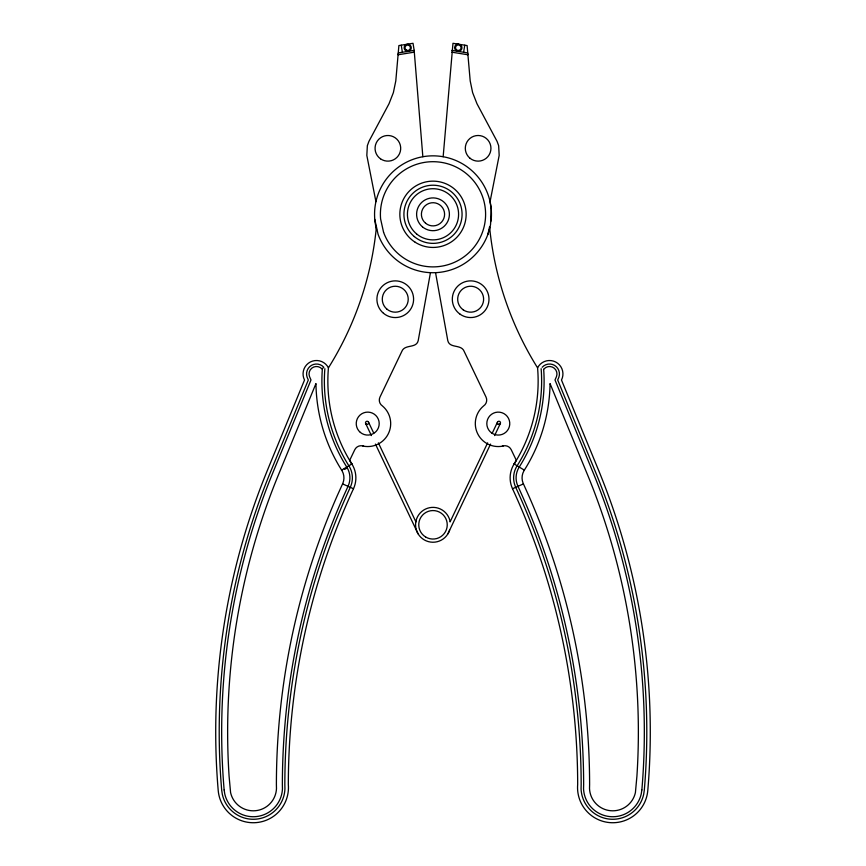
<?xml version="1.0" encoding="UTF-8"?>
<svg xmlns="http://www.w3.org/2000/svg" width="866" height="866" viewBox="0 0 866 866"><rect width="100%" height="100%" fill="white"/><g stroke="black" fill="none" stroke-linecap="round" stroke-linejoin="round"><path stroke-width="1.3" d="M322.347 369.273L322.174 371.666A160.979 160.979 0 0 0 344.538 463.429L347.266 467.889A20.015 20.015 0 0 1 348.413 485.436L348.035 486.313A713.032 713.032 0 0 0 282.37 784.509L282.457 788.818A29.217 29.217 0 0 1 224.749 793.862L224.142 789.933M324.869 368.678L324.642 371.817A158.456 158.456 0 0 0 348.868 465.767L349.409 466.655A22.484 22.484 0 0 1 350.698 486.378L350.286 487.32A710.585 710.585 0 0 0 284.838 784.499L284.936 788.926A31.685 31.685 0 0 1 222.335 794.403L221.696 790.214A684.443 684.443 0 0 1 270.636 471.667L308.307 379.99L307.127 377.24A9.916 9.916 0 0 1 323.841 367.292L322 368.948A7.448 7.448 0 0 0 309.454 376.418L310.991 379.968L272.909 472.598A681.91 681.91 0 0 0 224.142 789.933M443.154 156.735L452.972 43.3L467.11 45.573L470.206 80.939L472.63 92.64L476.993 103.768L497.073 141.374L498.654 145.694L499.173 155.425L490.069 201.648L491.228 209.204L490.557 224.446A58.455 58.455 0 0 1 378.074 234.285L374.772 219.39M416.081 520.618L415.929 521.927L378.355 442.851M641.858 789.933L641.251 793.862A29.217 29.217 0 0 1 583.543 788.818L583.641 784.509A713.032 713.032 0 0 0 517.976 486.313L517.587 485.436A20.015 20.015 0 0 1 518.734 467.889L521.462 463.429A160.979 160.979 0 0 0 543.826 371.666L543.653 369.273M463.613 52.263L464.75 45.194M430.445 272.693L418.213 340.609C416.308 348.89 404.563 343.748 401.727 351.628L379.968 397.083A7.025 7.025 0 0 0 382.48 406.002A22.96 22.96 0 0 1 363.731 446.207L362.811 445.925M487.926 234.285L489.571 226.838A324.966 324.966 0 0 0 525.11 346.119L528.065 351.639A324.966 324.966 0 0 0 537.57 367.834A155.014 155.014 0 0 1 514.144 463.96A25.98 25.98 0 0 0 512.52 488.738A707.132 707.132 0 0 1 577.676 784.477A35.192 35.192 0 0 0 609.664 822.603A35.192 35.192 0 0 0 647.779 790.615A688.037 688.037 0 0 0 598.612 470.357L561.482 380.022A13.423 13.423 0 0 0 555.626 361.977A13.423 13.423 0 0 0 537.57 367.834M490.676 221.869L491.228 219.39A58.455 58.455 0 0 0 427.901 156.064A58.455 58.455 0 0 0 376.548 229.425M342.579 483.899L342.893 483.174A14.051 14.051 0 0 0 342.081 470.855L339.407 466.482A166.943 166.943 0 0 1 315.971 384.872L315.96 383.562L278.441 474.839A676.173 676.173 0 0 0 229.089 776.239L230.583 792.574A23.23 23.23 0 0 0 276.481 788.558L276.395 784.553A719.159 719.159 0 0 1 337.329 495.514L342.579 483.899L353.48 488.738A707.132 707.132 0 0 0 288.324 784.477A35.192 35.192 0 0 1 256.336 822.603A35.192 35.192 0 0 1 218.221 790.615A688.037 688.037 0 0 1 267.388 470.357L304.518 380.022A13.423 13.423 0 0 1 310.374 361.977A13.423 13.423 0 0 1 328.43 367.834A155.014 155.014 0 0 0 351.856 463.96A25.98 25.98 0 0 1 353.48 488.738M487.645 442.851L450.071 521.927L449.919 520.618A17.428 17.428 0 0 0 423.409 510.247A17.428 17.428 0 0 0 422.478 538.706A17.428 17.428 0 0 0 449.616 530.079M492.267 433.119L497.474 422.175M447.928 533.802L490.567 444.085M494.594 435.598L500.353 423.474M524.341 470.151L523.919 470.855A14.051 14.051 0 0 0 523.107 483.174L528.661 495.525A719.159 719.159 0 0 1 589.605 784.553L589.519 788.558A23.23 23.23 0 0 0 635.417 792.574L636.911 776.239A676.173 676.173 0 0 0 587.559 474.839L550.04 383.562L550.029 384.872A166.943 166.943 0 0 1 526.593 466.482L524.341 470.151L514.144 463.96L516.342 460.376L511.232 449.725A7.058 7.058 0 0 0 503.98 445.774L502.269 446.207A22.96 22.96 0 0 1 483.52 406.002A7.025 7.025 0 0 0 486.032 397.083L464.273 351.628C461.437 343.748 449.692 348.89 447.787 340.609L435.555 272.693M514.144 463.96L514.761 463.018M341.659 470.151L351.856 463.96L349.658 460.376L354.768 449.725A7.058 7.058 0 0 1 362.02 445.774L363.731 446.207M347.266 467.889L344.765 469.318L344.3 468.549M512.52 488.738L523.421 483.899M502.269 446.207L503.189 445.925M375.931 201.648L366.827 155.425L367.346 145.694L368.927 141.374L389.007 103.768L393.37 92.64L395.794 80.939L398.89 45.573L413.028 43.3L414.165 50.369L398.436 52.891L398.089 54.764L414.305 52.155M451.835 50.369L467.564 52.891L467.911 54.764L451.695 52.155M351.239 463.018L351.856 463.96M368.526 422.175L373.733 433.119M365.647 423.474L371.406 435.598M375.433 444.085L418.072 533.802M401.25 45.194L402.387 52.263M414.165 50.369L422.846 156.735M541.131 368.678L541.358 371.817A158.456 158.456 0 0 1 517.132 465.767L516.591 466.655A22.484 22.484 0 0 0 515.302 486.378L515.714 487.32A710.585 710.585 0 0 1 581.162 784.499L581.064 788.926A31.685 31.685 0 0 0 643.665 794.403L644.304 790.214A684.443 684.443 0 0 0 595.364 471.667L557.693 379.99L558.873 377.24A9.916 9.916 0 0 0 542.159 367.292M544 368.948A7.448 7.448 0 0 1 556.546 376.418L555.009 379.968L593.091 472.598A681.91 681.91 0 0 1 641.858 789.933M376.429 226.838A324.966 324.966 0 0 1 340.89 346.119L337.935 351.639A324.966 324.966 0 0 1 328.43 367.834M457.93 44.058L456.999 44.285A3.659 3.659 0 0 0 455.17 49.578A3.659 3.659 0 0 0 460.701 50.466A3.659 3.659 0 0 0 460.615 44.859L457.93 44.058M383.573 232.283L380.596 218.881A52.61 52.61 0 0 1 450.991 164.865A52.61 52.61 0 0 1 470.195 251.497A52.61 52.61 0 0 1 383.573 232.283M425.639 537.007A14.257 14.257 0 0 0 447.246 525.077A14.257 14.257 0 0 0 426.115 512.326A14.257 14.257 0 0 0 425.639 537.007M497.918 424.048A1.58 1.58 0 0 0 500.472 423.084A1.58 1.58 0 0 0 498.361 421.341A1.58 1.58 0 0 0 497.918 424.048M491.704 433A11.485 11.485 0 0 0 509.728 424.6A11.485 11.485 0 0 0 493.436 413.19A11.485 11.485 0 0 0 491.704 433M380.52 158.824A12.828 12.828 0 0 0 400.655 149.428A12.828 12.828 0 0 0 382.458 136.698A12.828 12.828 0 0 0 380.52 158.824M405.613 50.683A3.583 3.583 0 0 0 411.263 48.15A3.583 3.583 0 0 0 406.241 44.512A3.583 3.583 0 0 0 405.613 50.683M406.132 49.957A2.685 2.685 0 0 0 410.376 48.052A2.685 2.685 0 0 0 406.609 45.335A2.685 2.685 0 0 0 406.132 49.957M463.213 309.833A12.968 12.968 0 0 0 483.574 300.34A12.968 12.968 0 0 0 465.172 287.447A12.968 12.968 0 0 0 463.213 309.833M460.127 314.228A18.338 18.338 0 0 0 488.922 300.805A18.338 18.338 0 0 0 462.899 282.587A18.338 18.338 0 0 0 460.127 314.228M360.332 432.394A11.485 11.485 0 0 0 379.027 425.596A11.485 11.485 0 0 0 363.785 412.811A11.485 11.485 0 0 0 360.332 432.394M469.881 158.142A12.828 12.828 0 0 0 490.751 150.543A12.828 12.828 0 0 0 473.734 136.265A12.828 12.828 0 0 0 469.881 158.142M415.193 242.253A33.146 33.146 0 0 0 466.114 215.742A33.146 33.146 0 0 0 417.693 184.891A33.146 33.146 0 0 0 415.193 242.253M383.465 313.265A18.338 18.338 0 0 0 413.32 302.396A18.338 18.338 0 0 0 388.986 281.98A18.338 18.338 0 0 0 383.465 313.265M414.305 236.57A29.076 29.076 0 0 0 461.632 219.347A29.076 29.076 0 0 0 423.052 186.969A29.076 29.076 0 0 0 414.305 236.57M416.557 233.896A25.59 25.59 0 0 0 458.201 218.741A25.59 25.59 0 0 0 424.253 190.249A25.59 25.59 0 0 0 416.557 233.896M422.456 226.86A16.4 16.4 0 0 0 449.151 217.139A16.4 16.4 0 0 0 427.393 198.888A16.4 16.4 0 0 0 422.456 226.86M425.542 223.179A11.594 11.594 0 0 0 444.42 216.305A11.594 11.594 0 0 0 429.038 203.402A11.594 11.594 0 0 0 425.542 223.179M460.041 45.573A2.825 2.825 0 0 0 457.324 45.14A2.739 2.739 0 0 0 455.949 49.113A2.739 2.739 0 0 0 460.106 49.773A2.739 2.739 0 0 0 460.041 45.573M386.918 309.151A12.968 12.968 0 0 0 408.027 301.465A12.968 12.968 0 0 0 390.815 287.025A12.968 12.968 0 0 0 386.918 309.151M366.166 424.113A1.58 1.58 0 0 0 368.656 422.987A1.58 1.58 0 0 0 366.437 421.385A1.58 1.58 0 0 0 366.166 424.113"/></g></svg>
